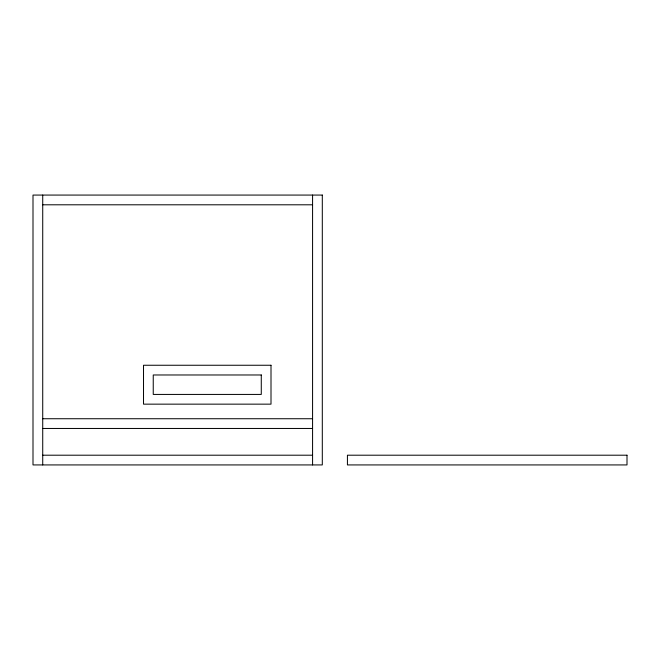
<?xml version="1.0" encoding="UTF-8"?>
<svg xmlns="http://www.w3.org/2000/svg" width="660" height="660" viewBox="0 0 660 660"><rect width="100%" height="100%" fill="white"/><g stroke="black" fill="none" stroke-linecap="round" stroke-linejoin="round"><path stroke-width="0.99" d="M42.727 204.798L312.576 204.798M42.727 418.737L312.576 418.737M42.727 428.464L312.576 428.464M42.727 455.202L312.576 455.202M312.576 195.071L312.576 464.929M42.727 195.071L42.727 464.929M322.303 195.071L33 195.071L33 464.929L322.303 464.929L322.303 195.071M271.004 365.252L143.517 365.252L143.517 404.151L271.004 404.151L271.004 365.252M261.277 374.979L153.244 374.979L153.244 394.424L261.277 394.424L261.277 374.979M627 455.202L347.424 455.202L347.424 464.929L627 464.929L627 455.202"/></g></svg>
